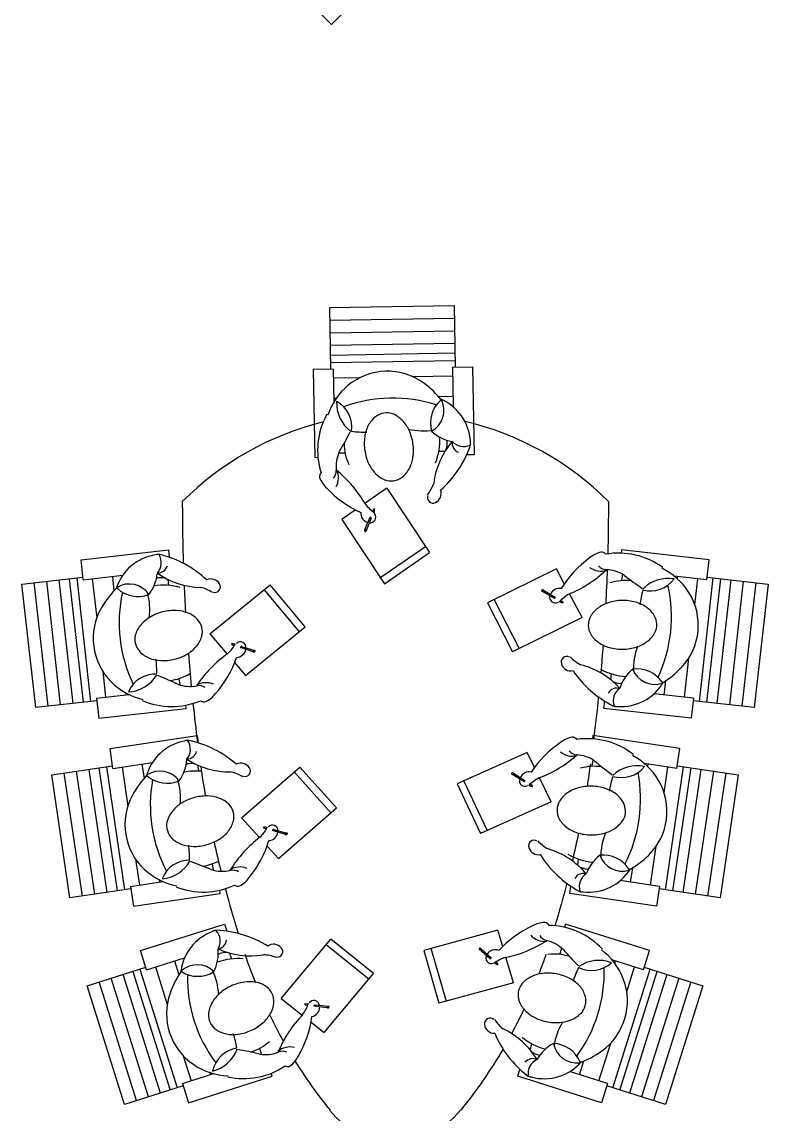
# Model space of a CAD drawing. Header units: metres. Extents: x 1905 to 1922.2, y 1773.7 to 1790.9.
# Drawn here: x 1905.012 to 1907.985, y 1780.97 to 1785.318 of the extents above; entities that cross this region are included whole.
import ezdxf

# ---------------------------------------------------------------- set-up
doc = ezdxf.new("R2010")
doc.units = ezdxf.units.M
doc.layers.add('ARREDI', color=7, linetype='Continuous')

msp = doc.modelspace()

# ---------------------------------------------------------------- linework, layer by layer
at = {"layer": 'ARREDI', "linetype": 'Continuous'}
for p, q in [((1905.8963, 1785.6575), (1906.2463, 1785.3074)), ((1906.2463, 1785.3074), (1906.4195, 1785.4807)), ((1906.2388, 1784.1804), (1906.7337, 1784.1887)), ((1906.2429, 1783.9354), (1906.2388, 1784.1804)), ((1906.7337, 1784.1887), (1906.7378, 1783.9437)), ((1906.2396, 1784.1304), (1906.7346, 1784.1387)), ((1906.2405, 1784.0804), (1906.7354, 1784.0887)), ((1906.2413, 1784.0304), (1906.7362, 1784.0387)), ((1906.7369, 1783.9987), (1906.242, 1783.9904)), ((1906.7374, 1783.9687), (1906.2425, 1783.9604)), ((1906.2529, 1783.9356), (1906.1729, 1783.9343)), ((1906.1729, 1783.9343), (1906.1787, 1783.5843)), ((1906.2529, 1783.9356), (1906.2551, 1783.8047)), ((1906.7284, 1783.9072), (1906.5712, 1783.9046)), ((1906.7278, 1783.9435), (1906.8078, 1783.9449)), ((1906.7278, 1783.9435), (1906.7304, 1783.7852)), ((1906.8078, 1783.9449), (1906.8136, 1783.5949)), ((1906.3579, 1783.9011), (1906.2535, 1783.8993)), ((1906.7298, 1783.8268), (1906.6723, 1783.8259)), ((1906.2644, 1783.8191), (1906.2548, 1783.8189)), ((1906.7066, 1783.6523), (1906.7067, 1783.6486)), ((1906.6975, 1783.608), (1906.673, 1783.6076)), ((1906.1787, 1783.5843), (1906.1917, 1783.5845)), ((1906.2997, 1783.6013), (1906.2744, 1783.6009)), ((1906.8136, 1783.5949), (1906.7843, 1783.5944)), ((1906.4659, 1783.4622), (1906.3788, 1783.4009)), ((1906.4659, 1783.4622), (1906.6364, 1783.2051)), ((1906.3418, 1783.3749), (1906.2871, 1783.3365)), ((1906.3779, 1783.2969), (1906.3997, 1783.3463)), ((1906.4034, 1783.3418), (1906.3821, 1783.2898)), ((1906.4138, 1783.3781), (1906.4096, 1783.3689)), ((1906.4176, 1783.3797), (1906.4138, 1783.3781)), ((1906.4141, 1783.3657), (1906.4174, 1783.3731)), ((1906.4174, 1783.3731), (1906.4176, 1783.3797)), ((1906.2871, 1783.3365), (1906.4564, 1783.0814)), ((1905.2481, 1783.1768), (1905.5959, 1783.2158)), ((1905.5959, 1783.2158), (1905.5992, 1783.1867)), ((1906.4383, 1783.1051), (1906.62, 1783.23)), ((1907.4013, 1783.2158), (1907.3999, 1783.2029)), ((1907.7492, 1783.1768), (1907.4013, 1783.2158)), ((1905.257, 1783.0973), (1905.2481, 1783.1768)), ((1906.4564, 1783.0814), (1906.6364, 1783.2051)), ((1907.7402, 1783.0973), (1907.7492, 1783.1768)), ((1907.1416, 1783.1401), (1906.8669, 1783.0049)), ((1907.1727, 1783.081), (1907.1416, 1783.1401)), ((1905.0124, 1783.0799), (1905.2559, 1783.1072)), ((1905.1174, 1782.5936), (1905.0621, 1783.0855)), ((1905.167, 1782.5991), (1905.1118, 1783.0911)), ((1905.2167, 1782.6047), (1905.1615, 1783.0966)), ((1905.2013, 1783.1011), (1905.2565, 1782.6092)), ((1905.2311, 1783.1044), (1905.2863, 1782.6125)), ((1905.257, 1783.0973), (1905.4144, 1783.115)), ((1905.2931, 1783.1013), (1905.3106, 1782.9451)), ((1905.373, 1783.1103), (1905.3794, 1783.0532)), ((1905.549, 1783.1038), (1905.5526, 1783.1043)), ((1905.5939, 1783.099), (1905.5967, 1783.0747)), ((1907.4027, 1783.0937), (1907.4055, 1783.1188)), ((1907.7402, 1783.0973), (1907.6102, 1783.1119)), ((1907.6232, 1783.1008), (1907.6242, 1783.1103)), ((1907.6925, 1782.9976), (1907.7042, 1783.1013)), ((1907.711, 1782.6125), (1907.7662, 1783.1044)), ((1907.7408, 1782.6092), (1907.796, 1783.1011)), ((1907.7414, 1783.1072), (1907.9848, 1783.0799)), ((1907.8358, 1783.0966), (1907.7805, 1782.6047)), ((1907.8854, 1783.0911), (1907.8302, 1782.5991)), ((1907.9351, 1783.0855), (1907.8799, 1782.5936)), ((1905.0677, 1782.588), (1905.0124, 1783.0799)), ((1905.7611, 1782.8823), (1906.0008, 1783.0765)), ((1906.1192, 1782.8888), (1905.9776, 1783.0577)), ((1906.1411, 1782.909), (1906.0008, 1783.0765)), ((1907.132, 1783.024), (1907.0832, 1783.0518)), ((1907.0907, 1783.0551), (1907.1369, 1783.0272)), ((1907.2434, 1782.9467), (1907.1938, 1783.0409)), ((1907.9848, 1783.0799), (1907.9296, 1782.588)), ((1906.8669, 1783.0049), (1906.9666, 1782.8104)), ((1906.8928, 1783.0197), (1906.9934, 1782.8236)), ((1907.1544, 1783.0104), (1907.1613, 1783.0062)), ((1907.1667, 1783.0091), (1907.1582, 1783.0144)), ((1907.1613, 1783.0062), (1907.1678, 1783.0051)), ((1907.1678, 1783.0051), (1907.1667, 1783.0091)), ((1905.9032, 1782.7163), (1906.1411, 1782.909)), ((1907.2434, 1782.9467), (1906.9666, 1782.8104)), ((1905.7611, 1782.8823), (1905.8303, 1782.8014)), ((1905.8544, 1782.8424), (1905.8478, 1782.8421)), ((1905.8478, 1782.8421), (1905.8498, 1782.8384)), ((1905.8498, 1782.8384), (1905.8592, 1782.8351)), ((1905.8621, 1782.8399), (1905.8544, 1782.8424)), ((1905.934, 1782.8104), (1905.8828, 1782.8274)), ((1905.8869, 1782.8315), (1905.9406, 1782.8153)), ((1907.6512, 1782.6293), (1907.6687, 1782.7855)), ((1905.3344, 1782.7331), (1905.3461, 1782.6293)), ((1905.8598, 1782.767), (1905.9032, 1782.7163)), ((1905.6383, 1782.7036), (1905.6411, 1782.6785)), ((1907.3583, 1782.6983), (1907.3611, 1782.7226)), ((1907.5713, 1782.6383), (1907.5777, 1782.6954)), ((1905.4249, 1782.6478), (1905.426, 1782.6383)), ((1907.4011, 1782.6836), (1907.3975, 1782.6839)), ((1905.3111, 1782.6153), (1905.0677, 1782.588)), ((1905.31, 1782.6253), (1905.4401, 1782.6399)), ((1905.31, 1782.6253), (1905.3189, 1782.5458)), ((1907.3305, 1782.5848), (1907.3338, 1782.614)), ((1907.6872, 1782.6253), (1907.5299, 1782.6429)), ((1907.6872, 1782.6253), (1907.6783, 1782.5458)), ((1907.9296, 1782.588), (1907.6861, 1782.6153)), ((1905.3189, 1782.5458), (1905.6668, 1782.5848)), ((1905.6668, 1782.5848), (1905.6653, 1782.5977)), ((1907.6783, 1782.5458), (1907.3305, 1782.5848)), ((1905.3638, 1782.4254), (1905.7101, 1782.4765)), ((1905.7101, 1782.4765), (1905.7144, 1782.4475)), ((1907.2872, 1782.4765), (1907.2853, 1782.4636)), ((1907.6334, 1782.4254), (1907.2872, 1782.4765)), ((1905.3755, 1782.3462), (1905.3638, 1782.4254)), ((1907.025, 1782.4098), (1906.7458, 1782.2843)), ((1907.054, 1782.3497), (1907.025, 1782.4098)), ((1907.6217, 1782.3462), (1907.6334, 1782.4254)), ((1905.1317, 1782.3204), (1905.3741, 1782.3561)), ((1905.3524, 1781.8526), (1905.2801, 1782.3423)), ((1905.3197, 1782.3481), (1905.392, 1781.8584)), ((1905.3493, 1782.3525), (1905.4216, 1781.8628)), ((1905.3755, 1782.3462), (1905.5322, 1782.3694)), ((1905.4114, 1782.3515), (1905.4344, 1782.196)), ((1905.491, 1782.3633), (1905.4994, 1782.3064)), ((1905.6671, 1782.3629), (1905.6707, 1782.3635)), ((1905.7122, 1782.3597), (1905.7158, 1782.3355)), ((1905.8868, 1782.1489), (1906.1195, 1782.3513)), ((1906.2656, 1782.1888), (1906.1195, 1782.3513)), ((1907.2843, 1782.3544), (1907.288, 1782.3794)), ((1907.6217, 1782.3462), (1907.4923, 1782.3654)), ((1907.5049, 1782.3539), (1907.5063, 1782.3633)), ((1907.5706, 1782.2482), (1907.5858, 1782.3515)), ((1907.5756, 1781.8628), (1907.6479, 1782.3525)), ((1907.6053, 1781.8584), (1907.6776, 1782.3481)), ((1907.6232, 1782.3561), (1907.8656, 1782.3204)), ((1907.7172, 1782.3423), (1907.6449, 1781.8526)), ((1905.204, 1781.8307), (1905.1317, 1782.3204)), ((1905.2535, 1781.838), (1905.1812, 1782.3277)), ((1905.3029, 1781.8453), (1905.2306, 1782.335)), ((1906.2444, 1782.1678), (1906.097, 1782.3318)), ((1906.7721, 1782.2982), (1906.8658, 1782.0987)), ((1907.0113, 1782.2942), (1906.9635, 1782.3237)), ((1906.9712, 1782.3267), (1907.0164, 1782.2972)), ((1907.12, 1782.213), (1907.0737, 1782.3089)), ((1907.7666, 1782.335), (1907.6943, 1781.8453)), ((1907.8161, 1782.3277), (1907.7438, 1781.838)), ((1907.8656, 1782.3204), (1907.7933, 1781.8307)), ((1906.7458, 1782.2843), (1906.8386, 1782.0865)), ((1907.0332, 1782.2798), (1907.04, 1782.2753)), ((1907.0455, 1782.2781), (1907.0371, 1782.2837)), ((1907.04, 1782.2753), (1907.0464, 1782.274)), ((1907.0464, 1782.274), (1907.0455, 1782.2781)), ((1907.12, 1782.213), (1906.8386, 1782.0865)), ((1906.0346, 1781.9879), (1906.2656, 1782.1888)), ((1905.8868, 1782.1489), (1905.9588, 1782.0705)), ((1905.9814, 1782.1123), (1905.9748, 1782.1118)), ((1905.9748, 1782.1118), (1905.9769, 1782.1081)), ((1905.9769, 1782.1081), (1905.9865, 1782.1052)), ((1905.9891, 1782.11), (1905.9814, 1782.1123)), ((1906.0621, 1782.0831), (1906.0103, 1782.0983)), ((1906.0142, 1782.1026), (1906.0685, 1782.0882)), ((1905.9894, 1782.0371), (1906.0346, 1781.9879)), ((1907.5165, 1781.8816), (1907.5394, 1782.0371)), ((1905.4655, 1781.9849), (1905.4808, 1781.8816)), ((1905.7703, 1781.9661), (1905.774, 1781.9411)), ((1907.2262, 1781.9608), (1907.2298, 1781.985)), ((1907.4369, 1781.8934), (1907.4453, 1781.9502)), ((1907.2684, 1781.9446), (1907.2648, 1781.9451)), ((1905.4464, 1781.8664), (1905.204, 1781.8307)), ((1905.4449, 1781.8763), (1905.5744, 1781.8955)), ((1905.4449, 1781.8763), (1905.4566, 1781.7972)), ((1905.559, 1781.9028), (1905.5604, 1781.8934)), ((1907.1944, 1781.8483), (1907.1987, 1781.8773)), ((1907.5524, 1781.8763), (1907.3957, 1781.8995)), ((1907.5524, 1781.8763), (1907.5407, 1781.7972)), ((1907.7933, 1781.8307), (1907.5509, 1781.8664)), ((1905.4566, 1781.7972), (1905.8028, 1781.8483)), ((1905.8028, 1781.8483), (1905.8009, 1781.8612)), ((1907.5407, 1781.7972), (1907.1944, 1781.8483)), ((1905.4856, 1781.6209), (1905.8195, 1781.7259)), ((1905.8195, 1781.7259), (1905.8283, 1781.6979)), ((1906.9084, 1781.7014), (1906.6129, 1781.6213)), ((1906.9276, 1781.6374), (1906.9084, 1781.7014)), ((1907.1778, 1781.7259), (1907.1739, 1781.7135)), ((1907.5117, 1781.6209), (1907.1778, 1781.7259)), ((1906.0455, 1781.4303), (1906.2435, 1781.6668)), ((1906.4133, 1781.5293), (1906.2435, 1781.6668)), ((1905.5096, 1781.5446), (1905.4856, 1781.6209)), ((1905.7949, 1781.607), (1905.7983, 1781.6082)), ((1905.8399, 1781.6109), (1905.8473, 1781.5875)), ((1906.3957, 1781.5052), (1906.2244, 1781.6439)), ((1906.6129, 1781.6213), (1906.6734, 1781.4114)), ((1906.6411, 1781.6309), (1906.7022, 1781.4192)), ((1906.8767, 1781.5893), (1906.8341, 1781.6259)), ((1906.8421, 1781.6277), (1906.8821, 1781.5915)), ((1907.1557, 1781.6058), (1907.1633, 1781.6299)), ((1907.4877, 1781.5446), (1907.5117, 1781.6209)), ((1905.5096, 1781.5446), (1905.6606, 1781.5921)), ((1905.6209, 1781.5796), (1905.6382, 1781.5248)), ((1906.896, 1781.5717), (1906.902, 1781.5662)), ((1906.9078, 1781.568), (1906.9005, 1781.5749)), ((1906.902, 1781.5662), (1906.9082, 1781.5639)), ((1906.9082, 1781.5639), (1906.9078, 1781.568)), ((1906.9712, 1781.492), (1906.9406, 1781.594)), ((1907.4877, 1781.5446), (1907.3628, 1781.5839)), ((1907.3735, 1781.5705), (1907.3763, 1781.5796)), ((1905.2729, 1781.4807), (1905.5066, 1781.5542)), ((1905.5645, 1781.0535), (1905.416, 1781.5257)), ((1905.4541, 1781.5377), (1905.6026, 1781.0655)), ((1905.4827, 1781.5467), (1905.6312, 1781.0745)), ((1905.5442, 1781.5555), (1905.5914, 1781.4056)), ((1906.2168, 1781.2945), (1906.4133, 1781.5293)), ((1907.366, 1781.0745), (1907.5145, 1781.5467)), ((1907.3946, 1781.0655), (1907.5431, 1781.5377)), ((1907.4217, 1781.4559), (1907.4531, 1781.5555)), ((1907.5813, 1781.5257), (1907.4328, 1781.0535)), ((1907.4907, 1781.5542), (1907.7244, 1781.4807)), ((1905.4214, 1781.0085), (1905.2729, 1781.4807)), ((1905.4691, 1781.0235), (1905.3206, 1781.4957)), ((1905.5168, 1781.0385), (1905.3683, 1781.5107)), ((1906.9712, 1781.492), (1906.6734, 1781.4114)), ((1907.629, 1781.5107), (1907.4805, 1781.0385)), ((1907.6767, 1781.4957), (1907.5282, 1781.0235)), ((1907.7244, 1781.4807), (1907.5759, 1781.0085)), ((1906.0455, 1781.4303), (1906.129, 1781.3641)), ((1906.1447, 1781.409), (1906.1383, 1781.4074)), ((1906.1383, 1781.4074), (1906.141, 1781.4042)), ((1906.141, 1781.4042), (1906.1509, 1781.4028)), ((1906.1527, 1781.408), (1906.1447, 1781.409)), ((1906.229, 1781.3928), (1906.1754, 1781.3997)), ((1906.1787, 1781.4045), (1906.2345, 1781.3989)), ((1906.1645, 1781.336), (1906.2168, 1781.2945)), ((1905.9593, 1781.2313), (1905.9669, 1781.2073)), ((1907.0364, 1781.2262), (1907.0437, 1781.2496)), ((1907.3106, 1781.1024), (1907.3577, 1781.2523)), ((1905.6554, 1781.202), (1905.6867, 1781.1024)), ((1907.0756, 1781.2036), (1907.0721, 1781.2046)), ((1907.2338, 1781.1265), (1907.2511, 1781.1813)), ((1905.6521, 1781.0915), (1905.7769, 1781.1308)), ((1905.7606, 1781.1356), (1905.7634, 1781.1265)), ((1906.01, 1781.1202), (1906.0061, 1781.1326)), ((1906.9873, 1781.1202), (1906.9961, 1781.1482)), ((1907.3452, 1781.0915), (1907.1941, 1781.139)), ((1905.6551, 1781.082), (1905.4214, 1781.0085)), ((1905.6521, 1781.0915), (1905.6761, 1781.0152)), ((1905.6761, 1781.0152), (1906.01, 1781.1202)), ((1907.3212, 1781.0152), (1906.9873, 1781.1202)), ((1907.3452, 1781.0915), (1907.3212, 1781.0152)), ((1907.5759, 1781.0085), (1907.3422, 1781.082))]:
    msp.add_line(p, q, dxfattribs=at)
for centre, radius, start, end in [((1906.4682, 1783.683), 0.2444, 54.0248, 129.6864), ((1906.4801, 1783.6688), 0.2629, 129.6864, 161.5039), ((1906.3914, 1783.5772), 0.3752, 38.27, 54.0248), ((1906.4899, 1783.2539), 0.5661, 72.1888, 110.2169), ((1906.4073, 1783.8006), 0.1412, 177.4845, 232.9651), ((1906.2086, 1783.7036), 0.1183, 352.4078, 60.8352), ((1906.7609, 1783.7215), 0.1211, 131.2335, 195.7604), ((1906.5984, 1783.772), 0.0952, 298.8199, 25.2471), ((1906.6046, 1783.6369), 0.1945, 3.099, 68.021), ((1906.4876, 1783.6125), 0.2972, 151.211, 197.3802), ((1906.4874, 1783.6625), 0.1069, 128.537, 152.896), ((1906.4646, 1783.6912), 0.0702, 98.3588, 128.537), ((1906.4672, 1783.7061), 0.056, 68.1806, 103.2764), ((1906.4455, 1783.6519), 0.1144, 43.8216, 68.1806), ((1906.5001, 1782.5596), 1.2002, 103.7889, 134.992), ((1906.5192, 1783.6462), 0.1426, 152.896, 171.9201), ((1906.4251, 1783.6323), 0.1426, 24.7975, 43.8216), ((1906.6097, 1783.9314), 0.2416, 256.2935, 280.1879), ((1906.3816, 1783.6122), 0.1906, 8.3588, 24.7975), ((1906.5001, 1782.5596), 1.2002, 45.0079, 76.5916), ((1905.2221, 1784.2356), 1.228, 329.2829, 333.3853), ((1906.3876, 1784.1636), 0.4793, 262.5975, 269.7854), ((1906.5667, 1783.6394), 0.1906, 171.9201, 188.3588), ((1906.7585, 1783.8129), 0.1688, 227.4179, 258.9385), ((1906.9648, 1783.4428), 0.3143, 139.4228, 173.0389), ((1906.4299, 1783.6506), 0.2469, 339.0088, 3.4565), ((1906.6068, 1783.6442), 0.1, 343.8049, 2.5228), ((1906.766, 1783.6421), 0.0402, 172.7303, 248.6953), ((1906.7713, 1783.6893), 0.0617, 222.9641, 295.7141), ((1906.77, 1783.6393), 0.03, 340.7631, 15.6655), ((1906.4016, 1783.5479), 0.1377, 153.9677, 186.4782), ((1906.4838, 1783.6389), 0.1879, 179.6991, 206.1296), ((1906.5667, 1783.6394), 0.1906, 188.3588, 204.7975), ((1906.3816, 1783.6122), 0.1906, 351.9201, 8.3588), ((1906.4054, 1783.7665), 0.4161, 311.3028, 340.7631), ((1906.5232, 1783.6193), 0.1426, 204.7975, 223.8216), ((1906.4291, 1783.6055), 0.1426, 332.896, 351.9201), ((1906.2204, 1783.5084), 0.0225, 136.9629, 192.1249), ((1906.2182, 1783.5308), 0.0466, 320.1728, 1.9058), ((1906.1985, 1783.5038), 0.0752, 330.3605, 24.2417), ((1905.9568, 1783.1552), 0.4883, 29.9529, 50.6058), ((1906.4974, 1783.5946), 0.1069, 223.8216, 248.1806), ((1906.4609, 1783.5892), 0.1069, 308.537, 332.896), ((1906.2969, 1783.5398), 0.1049, 200.1412, 228.1174), ((1906.4837, 1783.5605), 0.0702, 248.1806, 278.3588), ((1906.4837, 1783.5605), 0.0702, 278.3588, 308.537), ((1906.5121, 1783.5299), 0.1491, 320.8555, 340.8044), ((1906.5314, 1783.7453), 0.4161, 222.9556, 245.9753), ((1906.6496, 1783.4243), 0.0221, 157.3775, 296.9669), ((1906.6439, 1783.44), 0.0387, 293.9549, 20.9707), ((1913.2802, 1783.4082), 7.6286, 180, 181.83939), ((1906.4998, 1783.4877), 0.1491, 216.4737, 236.4226), ((1906.4006, 1783.3627), 0.0387, 176.3074, 254.7645), ((1906.3999, 1783.346), 0.0221, 260.3112, 39.9006), ((1906.4002, 1783.3449), 0.00148, 103.0818, 108.305), ((1906.4002, 1783.3449), 0.00148, 66.7434, 103.0818), ((1906.3995, 1783.3432), 0.00325, 42.4653, 66.7434), ((1906.398, 1783.3419), 0.00518, 26.2108, 42.4653), ((1906.3956, 1783.3407), 0.00793, 13.0818, 26.2108), ((1906.3956, 1783.3407), 0.00793, 7.6316, 13.0818), ((1906.3822, 1783.2941), 0.00518, 163.6983, 179.9528), ((1906.3849, 1783.2941), 0.00793, 179.9528, 193.0818), ((1906.3803, 1783.2946), 0.00325, 139.4202, 163.6983), ((1906.3849, 1783.2941), 0.00793, 193.0818, 206.2108), ((1906.3825, 1783.2929), 0.00518, 206.2108, 222.4653), ((1906.379, 1783.2958), 0.00148, 103.0818, 139.4202), ((1906.379, 1783.2958), 0.00148, 66.7434, 103.0818), ((1906.381, 1783.2916), 0.00325, 222.4653, 246.7434), ((1906.3783, 1783.2942), 0.00325, 42.4653, 66.7434), ((1906.3803, 1783.29), 0.00148, 246.7434, 283.0818), ((1906.3769, 1783.2929), 0.00518, 26.2108, 42.4653), ((1906.3803, 1783.29), 0.00148, 283.0818, 319.4202), ((1906.3744, 1783.2916), 0.00793, 13.0818, 26.2108), ((1906.379, 1783.2911), 0.00325, 319.4202, 343.6983), ((1906.3744, 1783.2916), 0.00793, 359.9528, 13.0818), ((1906.3771, 1783.2916), 0.00518, 343.6983, 359.9528), ((1905.574, 1783.0038), 0.1945, 98.5509, 163.4728), ((1905.5559, 1783.1682), 0.03, 76.2149, 111.1174), ((1905.506, 1783.1647), 0.0617, 318.416, 31.1659), ((1905.4639, 1782.7931), 0.4161, 46.7546, 76.2149), ((1907.5158, 1782.8454), 0.4161, 125.5969, 148.6166), ((1907.342, 1783.1044), 0.1049, 102.7825, 130.7587), ((1907.3207, 1783.1842), 0.0225, 39.6042, 94.7661), ((1907.3898, 1782.9059), 0.2972, 53.8523, 100.0215), ((1905.3842, 1783.1403), 0.1688, 322.8697, 354.3903), ((1905.5534, 1783.164), 0.0402, 268.1821, 344.1471), ((1905.733, 1783.3808), 0.3143, 234.8746, 268.4907), ((1907.0042, 1783.4909), 0.4883, 292.5941, 313.2471), ((1907.3189, 1783.2065), 0.0752, 233.0018, 286.8829), ((1907.3432, 1783.1835), 0.0466, 222.8141, 264.5471), ((1907.3367, 1782.9995), 0.1377, 56.6089, 89.1194), ((1907.4465, 1782.9062), 0.2629, 32.3276, 64.1452), ((1905.4401, 1782.9848), 0.0952, 34.2717, 120.6989), ((1905.5665, 1783.0053), 0.1, 79.2567, 97.9746), ((1905.7662, 1783.0616), 0.0387, 29.4068, 116.4225), ((1905.7813, 1783.0688), 0.0221, 252.8293, 32.4187), ((1907.4164, 1782.9063), 0.1879, 82.3403, 108.7709), ((1908.1698, 1784.0811), 1.228, 231.9241, 236.0266), ((1907.5158, 1783.1709), 0.1183, 255.0491, 323.4765), ((1907.5866, 1782.9614), 0.1412, 80.1257, 135.6064), ((1905.6537, 1782.7972), 0.3752, 133.7218, 149.4766), ((1905.4749, 1783.1513), 0.1211, 226.6853, 291.2123), ((1905.9661, 1782.926), 0.5661, 167.6406, 205.6687), ((1905.2803, 1782.9808), 0.2416, 351.7454, 15.6397), ((1905.577, 1782.8286), 0.2469, 74.4606, 98.9083), ((1913.2802, 1783.4082), 7.6286, 182.49711, 183.30294), ((1905.6893, 1782.9219), 0.1491, 56.3073, 76.2562), ((1907.0836, 1783.0536), 0.00148, 149.3847, 185.7231), ((1907.0836, 1783.0536), 0.00148, 185.7231, 222.0615), ((1907.0851, 1783.0527), 0.00325, 125.1066, 149.3847), ((1907.0849, 1783.0548), 0.00325, 222.0615, 246.3395), ((1907.0862, 1783.0511), 0.00518, 108.852, 125.1066), ((1907.0857, 1783.0565), 0.00518, 246.3395, 262.5941), ((1907.0871, 1783.0485), 0.00793, 95.7231, 108.852), ((1907.086, 1783.0593), 0.00793, 262.5941, 275.7231), ((1907.0871, 1783.0485), 0.00793, 82.5941, 95.7231), ((1907.086, 1783.0593), 0.00793, 275.7231, 288.852), ((1907.0874, 1783.0512), 0.00518, 66.3395, 82.5941), ((1907.0869, 1783.0567), 0.00518, 288.852, 305.1066), ((1907.0882, 1783.053), 0.00325, 42.0615, 66.3395), ((1907.088, 1783.0551), 0.00325, 305.1066, 329.3847), ((1907.0895, 1783.0542), 0.00148, 5.7231, 42.0615), ((1907.0895, 1783.0542), 0.00148, 329.3847, 5.7231), ((1907.1531, 1783.0241), 0.0387, 78.9487, 157.4058), ((1907.2644, 1782.9098), 0.1491, 119.1149, 139.0638), ((1907.9491, 1782.9345), 0.4793, 165.2387, 172.4267), ((1907.0338, 1782.9496), 0.5661, 334.8301, 12.8581), ((1907.4622, 1782.9161), 0.2444, 316.6661, 32.3276), ((1907.1367, 1783.027), 0.0221, 162.9524, 302.5418), ((1907.132, 1783.032), 0.00793, 270.2728, 275.7231), ((1907.132, 1783.032), 0.00793, 275.7231, 288.852), ((1907.1329, 1783.0294), 0.00518, 288.852, 305.1066), ((1907.134, 1783.0278), 0.00325, 305.1066, 329.3847), ((1907.1355, 1783.0269), 0.00148, 329.3847, 5.7231), ((1907.1355, 1783.0269), 0.00148, 5.7231, 10.9462), ((1907.3919, 1782.8697), 0.1426, 107.4387, 126.4628), ((1907.4063, 1782.824), 0.1906, 91.0001, 107.4387), ((1907.4063, 1782.824), 0.1906, 74.5614, 91.0001), ((1907.4191, 1782.8702), 0.1426, 55.5373, 74.5614), ((1905.541, 1782.8636), 0.2444, 149.4766, 225.1382), ((1905.6197, 1782.7841), 0.1906, 103.8106, 120.2493), ((1905.6197, 1782.7841), 0.1906, 87.3719, 103.8106), ((1905.6219, 1782.832), 0.1426, 68.3478, 87.3719), ((1905.6351, 1782.8652), 0.1069, 43.9888, 68.3478), ((1907.3387, 1782.9164), 0.0702, 150.8219, 181.0001), ((1907.3707, 1782.8985), 0.1069, 126.4628, 150.8219), ((1907.4393, 1782.8997), 0.1069, 31.1782, 55.5373), ((1907.4707, 1782.9187), 0.0702, 1.0001, 31.1782), ((1905.5741, 1782.844), 0.1144, 139.2734, 163.6324), ((1905.5956, 1782.8255), 0.1426, 120.2493, 139.2734), ((1905.6615, 1782.8907), 0.0702, 13.8106, 43.9888), ((1905.6615, 1782.8907), 0.0702, 343.6324, 13.8106), ((1907.3387, 1782.9164), 0.0702, 181.0001, 211.1782), ((1907.4852, 1782.9141), 0.056, 330.8219, 5.9176), ((1905.5181, 1782.8604), 0.056, 163.6324, 198.7282), ((1905.6263, 1782.901), 0.1069, 319.2734, 343.6324), ((1907.37, 1782.9354), 0.1069, 211.1782, 235.5373), ((1907.4342, 1782.9426), 0.1144, 306.4628, 330.8219), ((1905.5333, 1782.8592), 0.0702, 193.8106, 223.9888), ((1905.5992, 1782.9244), 0.1426, 300.2493, 319.2734), ((1905.7325, 1782.9136), 0.1491, 311.9255, 331.8744), ((1905.883, 1782.8276), 0.0221, 355.763, 135.3524), ((1905.8663, 1782.8268), 0.0387, 271.7592, 350.2163), ((1905.8841, 1782.828), 0.00148, 162.1953, 198.5336), ((1905.8858, 1782.8274), 0.00325, 137.9172, 162.1953), ((1905.8841, 1782.828), 0.00148, 198.5336, 203.7568), ((1905.8872, 1782.8262), 0.00518, 121.6626, 137.9172), ((1905.8887, 1782.8238), 0.00793, 108.5336, 121.6626), ((1905.8887, 1782.8238), 0.00793, 103.0834, 108.5336), ((1907.3903, 1782.9648), 0.1426, 235.5373, 254.5614), ((1907.403, 1783.011), 0.1906, 254.5614, 271.0001), ((1907.403, 1783.011), 0.1906, 271.0001, 287.4387), ((1907.6903, 1782.744), 0.2416, 158.9348, 182.8291), ((1907.4174, 1782.9653), 0.1426, 287.4387, 306.4628), ((1905.5597, 1782.8847), 0.1069, 223.9888, 248.3478), ((1905.5728, 1782.9179), 0.1426, 248.3478, 267.3719), ((1905.0703, 1782.7377), 0.4793, 358.0493, 5.2373), ((1905.575, 1782.9658), 0.1906, 267.3719, 283.8106), ((1905.575, 1782.9658), 0.1906, 283.8106, 300.2493), ((1913.2802, 1783.4082), 7.6286, 184.54967, 185.53404), ((1913.2802, 1783.4082), 7.6286, 184.54967, 185.53404), ((1906.115, 1782.4047), 0.4883, 125.4047, 146.0577), ((1905.473, 1782.9206), 0.4161, 318.4074, 341.4271), ((1905.935, 1782.8116), 0.00148, 162.1953, 198.5336), ((1905.9367, 1782.811), 0.00325, 137.9172, 162.1953), ((1905.935, 1782.8116), 0.00148, 198.5336, 234.872), ((1905.936, 1782.813), 0.00325, 234.872, 259.1501), ((1905.9381, 1782.8097), 0.00518, 121.6626, 137.9172), ((1905.9395, 1782.8074), 0.00793, 108.5336, 121.6626), ((1905.9364, 1782.8149), 0.00518, 259.1501, 275.4047), ((1905.9361, 1782.8177), 0.00793, 275.4047, 288.5336), ((1905.9395, 1782.8074), 0.00793, 95.4047, 108.5336), ((1905.9361, 1782.8177), 0.00793, 288.5336, 301.6626), ((1905.9393, 1782.8101), 0.00518, 79.1501, 95.4047), ((1905.9396, 1782.812), 0.00325, 54.872, 79.1501), ((1905.9375, 1782.8153), 0.00518, 301.6626, 317.9172), ((1905.939, 1782.814), 0.00325, 317.9172, 342.1953), ((1905.9407, 1782.8135), 0.00148, 18.5336, 54.872), ((1905.9407, 1782.8135), 0.00148, 342.1953, 18.5336), ((1907.1824, 1782.7693), 0.0221, 60.0188, 199.6081), ((1907.3047, 1782.8922), 0.1491, 223.4967, 243.4457), ((1907.1986, 1782.773), 0.0387, 196.5962, 283.6119), ((1907.553, 1782.9677), 0.4161, 213.944, 243.4044), ((1907.1603, 1782.4543), 0.3143, 42.0641, 75.6801), ((1907.4348, 1782.9582), 0.2469, 241.65, 266.0977), ((1907.5537, 1782.6115), 0.1688, 130.0591, 161.5797), ((1907.4628, 1782.6209), 0.1211, 33.8747, 98.4017), ((1907.5337, 1782.7755), 0.0952, 201.4611, 287.8883), ((1907.367, 1783.0059), 0.3752, 300.9112, 316.6661), ((1905.5541, 1782.8768), 0.2629, 225.1382, 256.9557), ((1905.5452, 1782.6032), 0.1183, 87.8596, 156.2871), ((1905.4297, 1782.7918), 0.1412, 272.9363, 328.417), ((1905.1093, 1781.5707), 1.228, 64.7347, 68.8371), ((1905.5835, 1782.8833), 0.1879, 275.1509, 301.5814), ((1907.4059, 1782.7836), 0.1, 246.4462, 265.1641), ((1907.3989, 1782.7867), 0.1945, 265.7403, 330.6622), ((1905.6818, 1782.8101), 0.1377, 249.4195, 281.93), ((1905.745, 1782.6122), 0.0752, 65.8124, 119.6935), ((1905.7163, 1782.6292), 0.0466, 55.6247, 97.3576), ((1907.3834, 1782.626), 0.0402, 75.3716, 151.3365), ((1907.4295, 1782.6147), 0.0617, 125.6054, 198.3554), ((1905.6093, 1782.8896), 0.2972, 246.6629, 292.8321), ((1913.2802, 1783.4082), 7.6286, 186.04561, 187.22625), ((1913.2802, 1783.4082), 7.6286, 186.04561, 187.22625), ((1905.7384, 1782.6335), 0.0225, 232.4148, 287.5767), ((1905.6999, 1782.7067), 0.1049, 295.5931, 323.5692), ((1907.3801, 1782.6224), 0.03, 243.4044, 278.3068), ((1905.6956, 1782.2638), 0.1945, 100.5439, 165.4659), ((1905.6718, 1782.4275), 0.03, 78.208, 113.1104), ((1905.622, 1782.4223), 0.0617, 320.4091, 33.159), ((1905.5928, 1782.0495), 0.4161, 48.7477, 78.208), ((1907.3887, 1782.1023), 0.4161, 123.6038, 146.6235), ((1907.224, 1782.3672), 0.1049, 100.7894, 128.7656), ((1907.2055, 1782.4477), 0.0225, 37.6111, 92.773), ((1907.2648, 1782.1671), 0.2972, 51.8592, 98.0284), ((1905.6694, 1782.4232), 0.0402, 270.1752, 346.1402), ((1906.8998, 1782.7652), 0.4883, 290.601, 311.254), ((1907.2045, 1782.47), 0.0752, 231.0087, 284.8898), ((1907.228, 1782.4462), 0.0466, 220.821, 262.554), ((1907.215, 1782.2625), 0.1377, 54.6158, 87.1263), ((1907.3215, 1782.1654), 0.2629, 30.3345, 62.1521), ((1905.5011, 1782.3936), 0.1688, 324.8628, 356.3834), ((1905.8413, 1782.6462), 0.3143, 236.8677, 270.4838), ((1905.688, 1782.2651), 0.1, 81.2498, 99.9677), ((1909.9061, 1782.942), 4.2224, 188.0007, 189.6215), ((1909.9061, 1782.942), 4.2224, 188.0007, 189.6215), ((1905.8857, 1782.3283), 0.0387, 31.3998, 118.4156), ((1905.9005, 1782.336), 0.0221, 254.8224, 34.4118), ((1907.2914, 1782.1666), 0.1879, 80.3472, 106.7778), ((1908.0853, 1783.3145), 1.228, 229.9311, 234.0335), ((1907.4, 1782.4276), 0.1183, 253.056, 321.4834), ((1907.4634, 1782.2158), 0.1412, 78.1327, 133.6133), ((1905.7824, 1782.0601), 0.3752, 135.7149, 151.4697), ((1905.5624, 1782.2402), 0.0952, 36.2648, 122.692), ((1905.5914, 1782.4078), 0.1211, 228.6784, 293.2054), ((1906.0902, 1782.1997), 0.5661, 169.6337, 207.6618), ((1905.4029, 1782.2307), 0.2416, 353.7385, 17.6328), ((1905.7046, 1782.0888), 0.2469, 84.6725, 100.9014), ((1905.8136, 1782.186), 0.1491, 58.3004, 78.2493), ((1906.9639, 1782.3254), 0.00148, 147.3916, 183.73), ((1906.9639, 1782.3254), 0.00148, 183.73, 220.0684), ((1906.9654, 1782.3244), 0.00325, 123.1135, 147.3916), ((1906.9653, 1782.3265), 0.00325, 220.0684, 244.3464), ((1906.9665, 1782.3228), 0.00518, 106.859, 123.1135), ((1906.9661, 1782.3283), 0.00518, 244.3464, 260.601), ((1906.9673, 1782.3202), 0.00793, 93.73, 106.859), ((1906.9666, 1782.331), 0.00793, 260.601, 273.73), ((1906.9673, 1782.3202), 0.00793, 80.601, 93.73), ((1906.9666, 1782.331), 0.00793, 273.73, 286.859), ((1906.9677, 1782.3229), 0.00518, 64.3464, 80.601), ((1906.9674, 1782.3284), 0.00518, 286.859, 303.1135), ((1906.9686, 1782.3246), 0.00325, 40.0684, 64.3464), ((1906.9684, 1782.3267), 0.00325, 303.1135, 327.3916), ((1906.9699, 1782.3258), 0.00148, 3.73, 40.0684), ((1906.9699, 1782.3258), 0.00148, 327.3916, 3.73), ((1907.0161, 1782.297), 0.0221, 160.9593, 300.5487), ((1907.0324, 1782.2935), 0.0387, 76.9556, 155.4127), ((1907.1396, 1782.1754), 0.1491, 117.1218, 137.0707), ((1907.8248, 1782.1762), 0.4793, 163.2456, 170.4336), ((1906.9106, 1782.2232), 0.5661, 332.837, 10.865), ((1907.3375, 1782.1748), 0.2444, 314.673, 30.3345), ((1907.0116, 1782.3021), 0.00793, 268.2797, 273.73), ((1907.0116, 1782.3021), 0.00793, 273.73, 286.859), ((1907.0124, 1782.2995), 0.00518, 286.859, 303.1135), ((1907.0134, 1782.2979), 0.00325, 303.1135, 327.3916), ((1907.0149, 1782.2969), 0.00148, 327.3916, 3.73), ((1907.0149, 1782.2969), 0.00148, 3.73, 8.9531), ((1907.2657, 1782.1309), 0.1426, 105.4457, 124.4698), ((1907.2785, 1782.0847), 0.1906, 89.007, 105.4457), ((1907.2785, 1782.0847), 0.1906, 72.5683, 89.007), ((1907.2929, 1782.1305), 0.1426, 53.5442, 72.5683), ((1905.6674, 1782.1226), 0.2444, 151.4697, 227.1313), ((1905.7489, 1782.0459), 0.1906, 105.8037, 122.2424), ((1905.7489, 1782.0459), 0.1906, 89.365, 105.8037), ((1905.7494, 1782.0938), 0.1426, 70.3409, 89.365), ((1905.7614, 1782.1275), 0.1069, 45.9819, 70.3409), ((1907.2141, 1782.1794), 0.0702, 148.8288, 179.007), ((1907.2455, 1782.1604), 0.1069, 124.4698, 148.8288), ((1907.3141, 1782.1592), 0.1069, 29.1851, 53.5442), ((1907.3461, 1782.1771), 0.0702, 359.007, 29.1851), ((1905.7013, 1782.1041), 0.1144, 141.2665, 165.6255), ((1905.7233, 1782.0864), 0.1426, 122.2424, 141.2665), ((1905.7869, 1782.1539), 0.0702, 15.8037, 45.9819), ((1905.7869, 1782.1539), 0.0702, 345.6255, 15.8037), ((1907.2141, 1782.1794), 0.0702, 179.007, 209.1851), ((1907.3604, 1782.1721), 0.056, 328.8288, 3.9245), ((1905.6447, 1782.1186), 0.056, 165.6255, 200.7213), ((1905.7514, 1782.163), 0.1069, 321.2665, 345.6255), ((1907.2461, 1782.1973), 0.1069, 209.1851, 233.5442), ((1907.3105, 1782.2023), 0.1144, 304.4698, 328.8288), ((1905.6599, 1782.1179), 0.0702, 195.8037, 225.9819), ((1905.7235, 1782.1853), 0.1426, 302.2424, 321.2665), ((1905.8571, 1782.1792), 0.1491, 313.9186, 333.8675), ((1906.0105, 1782.0985), 0.0221, 357.7561, 137.3455), ((1905.9938, 1782.0971), 0.0387, 273.7523, 352.2094), ((1906.0116, 1782.0989), 0.00148, 164.1884, 200.5267), ((1906.0133, 1782.0984), 0.00325, 139.9103, 164.1884), ((1906.0116, 1782.0989), 0.00148, 200.5267, 205.7499), ((1906.0148, 1782.0972), 0.00518, 123.6557, 139.9103), ((1906.0163, 1782.0949), 0.00793, 110.5267, 123.6557), ((1906.0163, 1782.0949), 0.00793, 105.0765, 110.5267), ((1906.063, 1782.0843), 0.00148, 164.1884, 200.5267), ((1906.0647, 1782.0838), 0.00325, 139.9103, 164.1884), ((1906.063, 1782.0843), 0.00148, 200.5267, 236.8651), ((1906.0662, 1782.0826), 0.00518, 123.6557, 139.9103), ((1906.064, 1782.0858), 0.00325, 236.8651, 261.1432), ((1906.0677, 1782.0803), 0.00793, 110.5267, 123.6557), ((1906.0643, 1782.0877), 0.00518, 261.1432, 277.3978), ((1906.0677, 1782.0803), 0.00793, 97.3978, 110.5267), ((1906.0639, 1782.0904), 0.00793, 277.3978, 290.5267), ((1906.0673, 1782.083), 0.00518, 81.1432, 97.3978), ((1906.0639, 1782.0904), 0.00793, 290.5267, 303.6557), ((1906.0676, 1782.0849), 0.00325, 56.8651, 81.1432), ((1906.0654, 1782.0881), 0.00518, 303.6557, 319.9103), ((1906.0686, 1782.0864), 0.00148, 20.5267, 56.8651), ((1906.0669, 1782.0869), 0.00325, 319.9103, 344.1884), ((1906.0686, 1782.0864), 0.00148, 344.1884, 20.5267), ((1907.2674, 1782.226), 0.1426, 233.5442, 252.5683), ((1907.2817, 1782.2718), 0.1906, 252.5683, 269.007), ((1907.2817, 1782.2718), 0.1906, 269.007, 285.4457), ((1907.5596, 1781.9949), 0.2416, 156.9417, 180.836), ((1907.2945, 1782.2256), 0.1426, 285.4457, 304.4698), ((1905.6854, 1782.1443), 0.1069, 225.9819, 250.3409), ((1905.6974, 1782.1779), 0.1426, 250.3409, 269.365), ((1905.2014, 1781.9804), 0.4793, 0.0424, 7.2304), ((1905.6979, 1782.2259), 0.1906, 269.365, 285.8037), ((1905.6979, 1782.2259), 0.1906, 285.8037, 302.2424), ((1909.9061, 1782.942), 4.2224, 192.1619, 193.7777), ((1909.9061, 1782.942), 4.2224, 192.1619, 193.7777), ((1906.2571, 1781.6839), 0.4883, 127.3978, 148.0508), ((1905.5975, 1782.1772), 0.4161, 320.4005, 343.4202), ((1907.0528, 1782.0379), 0.0221, 58.0257, 197.6151), ((1907.1793, 1782.1564), 0.1491, 221.5036, 241.4526), ((1907.0692, 1782.0409), 0.0387, 194.6031, 281.6188), ((1907.4301, 1782.2232), 0.4161, 211.9509, 241.4113), ((1907.0198, 1781.7238), 0.3143, 40.071, 73.687), ((1907.3117, 1782.2179), 0.2469, 239.657, 264.1046), ((1907.4185, 1781.8672), 0.1688, 128.066, 159.5867), ((1907.3279, 1781.8798), 0.1211, 31.8816, 96.4086), ((1907.4042, 1782.0319), 0.0952, 199.468, 285.8952), ((1907.2455, 1782.2678), 0.3752, 298.9181, 314.673), ((1905.6807, 1781.8625), 0.1183, 89.8527, 158.2801), ((1905.5587, 1782.047), 0.1412, 274.9294, 330.4101), ((1905.281, 1780.8154), 1.228, 66.7278, 70.8302), ((1905.7092, 1782.1438), 0.1879, 277.144, 297.3071), ((1905.8801, 1781.8784), 0.0752, 67.8054, 121.6866), ((1907.2767, 1782.0444), 0.1, 244.4531, 263.171), ((1905.68, 1782.1362), 0.2629, 227.1313, 258.9488), ((1905.81, 1782.074), 0.1377, 251.4126, 283.9231), ((1905.8508, 1781.8944), 0.0466, 57.6178, 99.3507), ((1905.8317, 1781.9712), 0.1049, 297.5862, 325.5623), ((1907.2488, 1781.8876), 0.0402, 73.3785, 149.3434), ((1907.2944, 1781.8748), 0.0617, 123.6123, 196.3623), ((1907.2698, 1782.0477), 0.1945, 263.7472, 328.6692), ((1905.7348, 1782.151), 0.2972, 248.656, 294.8251), ((1909.9061, 1782.942), 4.2224, 194.7552, 197.2572), ((1909.9061, 1782.942), 4.2224, 194.7552, 197.2572), ((1905.8727, 1781.8995), 0.0225, 234.4079, 289.5698), ((1907.2453, 1781.8842), 0.03, 241.4113, 276.3137), ((1907.0982, 1781.6279), 0.1049, 91.7313, 119.7075), ((1907.0926, 1781.7104), 0.0225, 28.553, 83.7149), ((1905.8386, 1781.5136), 0.1945, 109.602, 174.524), ((1905.7893, 1781.6715), 0.03, 87.2661, 122.1685), ((1905.741, 1781.6585), 0.0617, 329.4671, 42.2171), ((1905.7709, 1781.2858), 0.4161, 57.8058, 87.2661), ((1907.2191, 1781.3404), 0.4161, 114.5457, 137.5654), ((1907.107, 1781.4239), 0.2972, 42.8011, 88.9703), ((1905.7877, 1781.6669), 0.0402, 279.2333, 355.1983), ((1906.0162, 1781.6072), 0.0387, 40.4579, 127.4737), ((1906.8407, 1782.072), 0.4883, 281.5429, 302.1959), ((1907.0951, 1781.7326), 0.0752, 221.9506, 275.8318), ((1907.1146, 1781.7054), 0.0466, 211.7629, 253.4959), ((1907.0729, 1781.526), 0.1377, 45.5577, 78.0682), ((1905.6261, 1781.6112), 0.1688, 333.9209, 5.4415), ((1905.9224, 1781.9141), 0.3143, 245.9258, 279.5419), ((1905.8309, 1781.5136), 0.1, 90.3079, 109.0258), ((1907.7966, 1782.2385), 1.9987, 198.4449, 201.8295), ((1907.7966, 1782.2385), 1.9987, 198.4449, 201.8295), ((1905.9674, 1781.4553), 0.1491, 67.3585, 87.3074), ((1906.0296, 1781.6171), 0.0221, 263.8805, 43.4699), ((1906.8348, 1781.6276), 0.00148, 138.3335, 174.6719), ((1906.8348, 1781.6276), 0.00148, 174.6719, 211.0103), ((1906.8363, 1781.6285), 0.00325, 211.0103, 235.2884), ((1906.8361, 1781.6264), 0.00325, 114.0554, 138.3335), ((1906.8374, 1781.6301), 0.00518, 235.2884, 251.5429), ((1906.8369, 1781.6247), 0.00518, 97.8009, 114.0554), ((1906.8383, 1781.6327), 0.00793, 251.5429, 264.6719), ((1906.8373, 1781.6219), 0.00793, 84.6719, 97.8009), ((1906.8383, 1781.6327), 0.00793, 264.6719, 277.8009), ((1906.8373, 1781.6219), 0.00793, 71.5429, 84.6719), ((1906.8387, 1781.63), 0.00518, 277.8009, 294.0554), ((1906.8382, 1781.6245), 0.00518, 55.2884, 71.5429), ((1906.8394, 1781.6282), 0.00325, 294.0554, 318.3335), ((1906.8393, 1781.6261), 0.00325, 31.0103, 55.2884), ((1906.8408, 1781.627), 0.00148, 318.3335, 354.6719), ((1906.8408, 1781.627), 0.00148, 354.6719, 31.0103), ((1906.8818, 1781.5914), 0.0221, 151.9012, 291.4906), ((1906.8974, 1781.5854), 0.0387, 67.8975, 146.3546), ((1907.1332, 1781.4193), 0.1879, 71.2891, 97.7197), ((1908.0978, 1782.4279), 1.228, 220.873, 224.9754), ((1907.1628, 1781.4133), 0.2629, 21.2764, 53.094), ((1905.7108, 1781.4693), 0.0952, 45.3229, 131.7501), ((1905.8751, 1781.3422), 0.2469, 85.5118, 109.9595), ((1906.8782, 1781.5971), 0.00793, 259.2217, 264.6719), ((1906.8782, 1781.5971), 0.00793, 264.6719, 277.8009), ((1906.8785, 1781.5944), 0.00518, 277.8009, 294.0554), ((1906.8793, 1781.5926), 0.00325, 294.0554, 318.3335), ((1906.8806, 1781.5915), 0.00148, 318.3335, 354.6719), ((1906.8806, 1781.5915), 0.00148, 354.6719, 359.8951), ((1906.9847, 1781.4518), 0.1491, 108.0637, 128.0127), ((1907.2815, 1781.6599), 0.1183, 243.9979, 312.4253), ((1907.3108, 1781.4407), 0.1412, 69.0746, 124.5552), ((1905.9564, 1781.3261), 0.3752, 144.773, 160.5278), ((1905.7131, 1781.6394), 0.1211, 237.7365, 302.2634), ((1906.2384, 1781.5124), 0.5661, 178.6918, 216.7199), ((1905.5548, 1781.4348), 0.2416, 2.7966, 26.6909), ((1907.0869, 1781.4203), 0.1069, 115.4117, 139.7707), ((1907.1022, 1781.3881), 0.1426, 96.3876, 115.4117), ((1907.1075, 1781.3404), 0.1906, 79.9489, 96.3876), ((1907.1075, 1781.3404), 0.1906, 63.5102, 79.9489), ((1907.6614, 1781.3448), 0.4793, 154.1876, 161.3755), ((1906.766, 1781.535), 0.5661, 323.7789, 1.807), ((1905.9256, 1781.3068), 0.1906, 114.8618, 131.3005), ((1905.9256, 1781.3068), 0.1906, 98.4231, 114.8618), ((1905.9185, 1781.3542), 0.1426, 79.399, 98.4231), ((1905.9251, 1781.3894), 0.1069, 55.04, 79.399), ((1905.9461, 1781.4194), 0.0702, 24.8618, 55.04), ((1907.0589, 1781.444), 0.0702, 139.7707, 169.9489), ((1907.1289, 1781.3833), 0.1426, 44.4861, 63.5102), ((1907.1544, 1781.4084), 0.1069, 20.1271, 44.4861), ((1907.18, 1781.4201), 0.2444, 305.6149, 21.2764), ((1905.8331, 1781.3697), 0.2444, 160.5278, 236.1894), ((1905.8939, 1781.3428), 0.1426, 131.3005, 150.3246), ((1905.9461, 1781.4194), 0.0702, 354.6836, 24.8618), ((1907.0589, 1781.444), 0.0702, 169.9489, 200.1271), ((1907.1889, 1781.421), 0.0702, 349.9489, 20.1271), ((1905.8694, 1781.3568), 0.1144, 150.3246, 174.6836), ((1905.9096, 1781.4228), 0.1069, 330.3246, 354.6836), ((1906.0114, 1781.4555), 0.1491, 322.9767, 342.9256), ((1906.1756, 1781.3999), 0.0221, 6.8142, 146.4036), ((1906.1594, 1781.3959), 0.0387, 282.8104, 1.2675), ((1906.1784, 1781.4003), 0.00325, 148.9683, 173.2464), ((1906.1767, 1781.4005), 0.00148, 173.2464, 209.5848), ((1906.1767, 1781.4005), 0.00148, 209.5848, 214.808), ((1906.1801, 1781.3993), 0.00518, 132.7138, 148.9683), ((1906.1819, 1781.3973), 0.00793, 119.5848, 132.7138), ((1906.1819, 1781.3973), 0.00793, 114.1346, 119.5848), ((1906.2297, 1781.3942), 0.00148, 173.2464, 209.5848), ((1906.2315, 1781.394), 0.00325, 148.9683, 173.2464), ((1906.2297, 1781.3942), 0.00148, 209.5848, 245.9232), ((1906.2331, 1781.393), 0.00518, 132.7138, 148.9683), ((1906.2305, 1781.3958), 0.00325, 245.9232, 270.2013), ((1906.235, 1781.3909), 0.00793, 119.5848, 132.7138), ((1906.2304, 1781.3977), 0.00518, 270.2013, 286.4558), ((1906.235, 1781.3909), 0.00793, 106.4558, 119.5848), ((1906.2297, 1781.4003), 0.00793, 286.4558, 299.5848), ((1906.2342, 1781.3936), 0.00518, 90.2013, 106.4558), ((1906.2297, 1781.4003), 0.00793, 299.5848, 312.7138), ((1906.2342, 1781.3955), 0.00325, 65.9232, 90.2013), ((1906.2315, 1781.3983), 0.00518, 312.7138, 328.9683), ((1906.2349, 1781.3971), 0.00148, 29.5848, 65.9232), ((1906.2332, 1781.3973), 0.00325, 328.9683, 353.2464), ((1906.2349, 1781.3971), 0.00148, 353.2464, 29.5848), ((1907.0933, 1781.4567), 0.1069, 200.1271, 224.4861), ((1907.2022, 1781.4138), 0.056, 319.7707, 354.8664), ((1905.8113, 1781.3622), 0.056, 174.6836, 209.7794), ((1905.8786, 1781.4405), 0.1426, 311.3005, 330.3246), ((1907.7966, 1782.2385), 1.9987, 205.9759, 209.3634), ((1907.7966, 1782.2385), 1.9987, 205.9759, 209.3634), ((1906.4844, 1781.0293), 0.4883, 136.4559, 157.1088), ((1905.7554, 1781.4126), 0.4161, 329.4586, 352.4783), ((1906.8773, 1781.3297), 0.0221, 48.9676, 188.557), ((1907.0208, 1781.4268), 0.1491, 212.4456, 232.3945), ((1907.1188, 1781.4817), 0.1426, 224.4861, 243.5102), ((1907.1402, 1781.5246), 0.1906, 243.5102, 259.9489), ((1907.1455, 1781.477), 0.1426, 276.3876, 295.4117), ((1907.1577, 1781.4514), 0.1144, 295.4117, 319.7707), ((1905.8263, 1781.3639), 0.0702, 204.8618, 235.04), ((1905.8474, 1781.394), 0.1069, 235.04, 259.399), ((1905.8469, 1781.4765), 0.1906, 278.4231, 294.8618), ((1905.8469, 1781.4765), 0.1906, 294.8618, 311.3005), ((1906.8939, 1781.3301), 0.0387, 185.545, 272.5607), ((1906.7952, 1781.0247), 0.3143, 31.0129, 64.6289), ((1907.1402, 1781.5246), 0.1906, 259.9489, 276.3876), ((1907.371, 1781.2074), 0.2416, 147.8836, 171.778), ((1905.8539, 1781.4291), 0.1426, 259.399, 278.4231), ((1905.3952, 1781.1559), 0.4793, 9.1005, 16.2884), ((1905.871, 1781.3972), 0.1879, 286.2021, 312.6326), ((1907.279, 1781.4533), 0.4161, 202.8928, 232.3532), ((1907.1613, 1781.4667), 0.2469, 230.5989, 255.0465), ((1905.8871, 1781.115), 0.1183, 98.9108, 167.3382), ((1905.7376, 1781.278), 0.1412, 283.9875, 339.4681), ((1905.6572, 1780.018), 1.228, 75.7859, 79.8883), ((1905.9816, 1781.3442), 0.1377, 260.4707, 292.9812), ((1906.0815, 1781.1621), 0.0752, 76.8635, 130.7447), ((1906.05, 1781.1732), 0.0466, 66.6758, 108.4088), ((1907.0994, 1781.3008), 0.1, 235.395, 254.1129), ((1907.2115, 1781.1036), 0.1688, 119.008, 150.5286), ((1907.2233, 1781.2684), 0.0952, 190.41, 276.8372), ((1907.1241, 1781.1302), 0.1211, 22.8235, 87.3505), ((1907.1038, 1781.5264), 0.3752, 289.8601, 305.6149), ((1905.8434, 1781.3851), 0.2629, 236.1894, 268.0069), ((1906.0191, 1781.2461), 0.1049, 306.6442, 334.6204), ((1907.7966, 1782.2385), 1.9987, 211.9963, 218.8411), ((1907.7966, 1782.2385), 1.9987, 211.9963, 218.8411), ((1907.0472, 1781.1504), 0.0402, 64.3204, 140.2854), ((1907.0902, 1781.1306), 0.0617, 114.5542, 187.3042), ((1907.0931, 1781.3052), 0.1945, 254.6891, 319.6111), ((1905.8952, 1781.4084), 0.2972, 257.714, 303.8832), ((1906.0709, 1781.1817), 0.0225, 243.4659, 298.6279), ((1907.0432, 1781.1476), 0.03, 232.3532, 267.2556), ((1906.5001, 1781.1957), 0.3361, 218.8411, 270), ((1906.4972, 1781.1957), 0.3361, 270, 321.1589)]:
    msp.add_arc(centre, radius, start, end, dxfattribs=at)
at = {"layer": 'ARREDI', "linetype": 'Continuous', "extrusion": (0, 0, -1)}
for centre, radius, start, end in [((-1899.72, 1783.4082), 7.6286, 180, 181.56674), ((-1899.72, 1783.4082), 7.6286, 182.03642, 183.05923), ((-1899.72, 1783.4082), 7.6286, 184.28916, 185.12368), ((-1899.72, 1783.4082), 7.6286, 185.84238, 187.11404), ((-1903.0941, 1782.942), 4.2224, 187.8657, 189.0952), ((-1903.0941, 1782.942), 4.2224, 191.6561, 193.1891), ((-1903.0941, 1782.942), 4.2224, 194.4372, 196.8244), ((-1905.2036, 1782.2385), 1.9987, 198.4449, 200.8531), ((-1905.2036, 1782.2385), 1.9987, 205.1705, 208.2951), ((-1905.2036, 1782.2385), 1.9987, 210.2995, 218.8411)]:
    msp.add_arc(centre, radius, start, end, dxfattribs=at)

doc.saveas('drawing.dxf')
